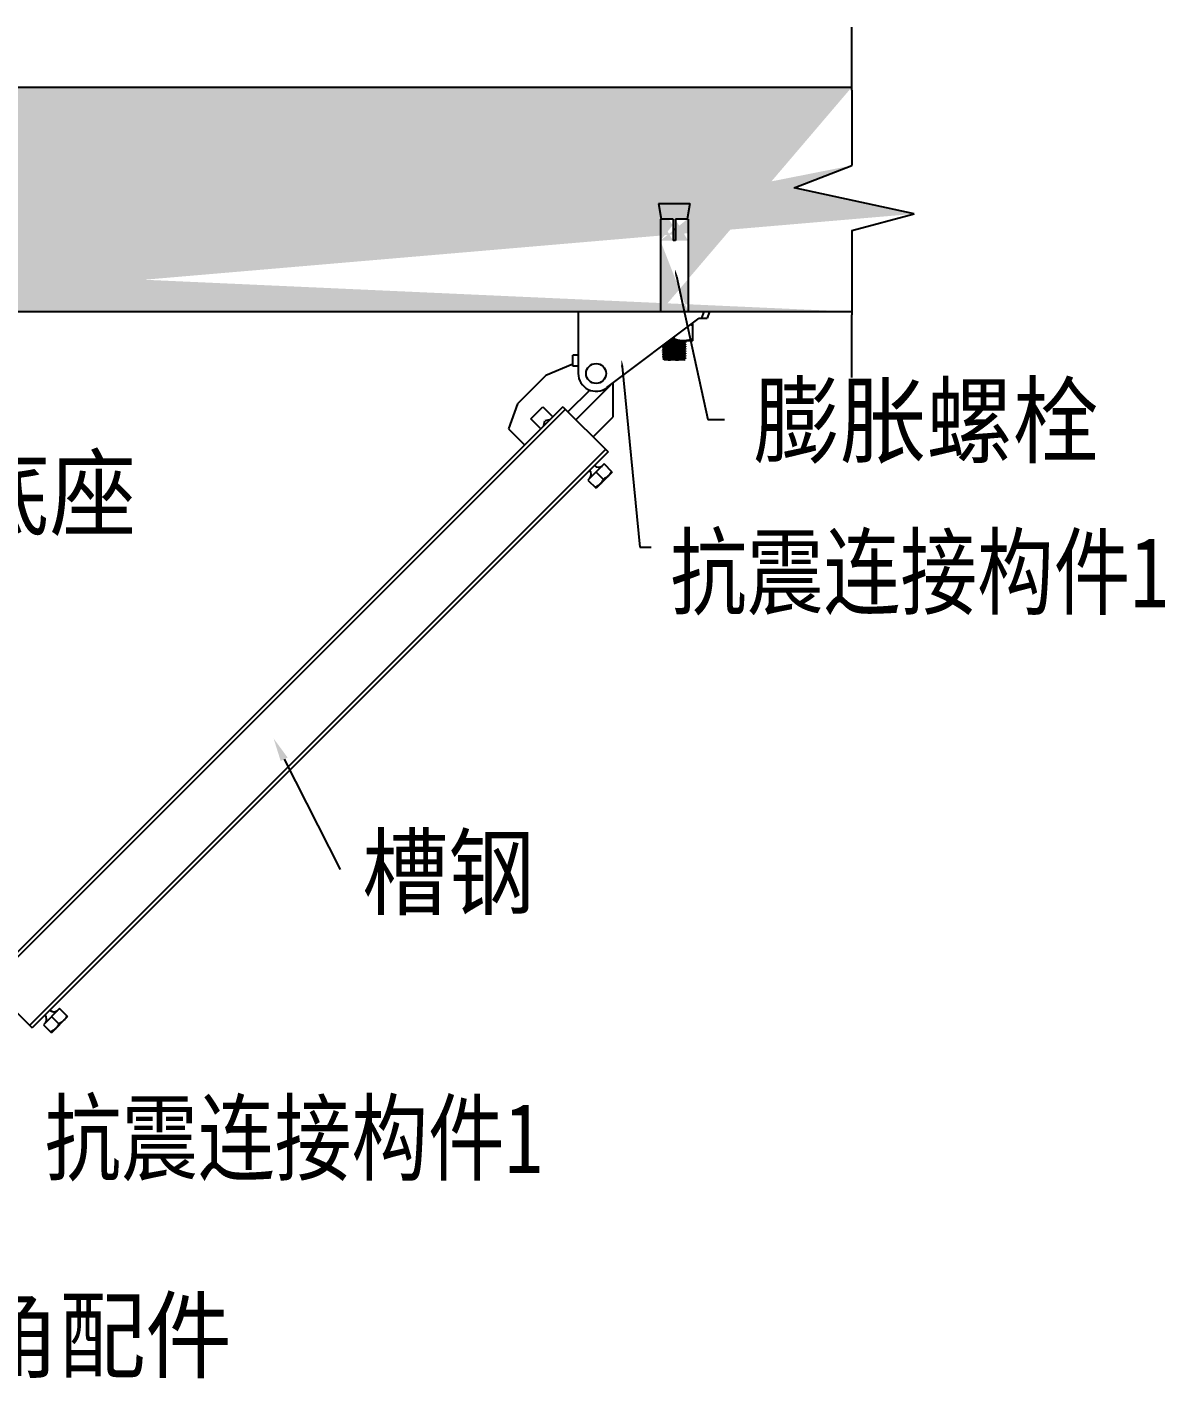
# Model space of a CAD drawing. Extents: x 815029915 to 815825525, y 579155098 to 579748855.
# Drawn here: x 815618915 to 815622994, y 579334294 to 579339141 of the extents above; entities that cross this region are included whole.
import ezdxf

# ---------------------------------------------------------------- set-up
doc = ezdxf.new("R2010")
doc.units = 0
doc.header["$LTSCALE"] = 100
doc.header["$MEASUREMENT"] = 0
for name, color, linetype in [('02___PRT_ALL_AXES', 7, 'Continuous'), ('03___PRT_ALL_CURVES', 7, 'Continuous'), ('11122', 7, 'Continuous'), ('TC', 114, 'Continuous')]:
    doc.layers.add(name, color=color, linetype=linetype)
doc.styles.add('六院', font='', dxfattribs={"width": 0.8})
doc.styles.get('六院').set_extended_font_data('SimSun')

msp = doc.modelspace()

# ---------------------------------------------------------------- hatches: boundary and pattern name
at = {"layer": '11122'}
h = msp.add_hatch(dxfattribs=at)
h.set_pattern_fill('AR-CONC', color=256, scale=56, style=0)
h.set_pattern_definition([(50, (815063700.56, 580054705.05), (401.6657, -35.1412), [42, -462]), (355, (815063700.56, 580054705.05), (-77.70075, 421.2276), [33.6, -369.6]), (100.4514, (815063734.03, 580054702.12), (323.96525, 386.08614), [35.6945, -392.63958]), (46.1842, (815063700.56, 580054817.05), (597.655, -92.69065), [63, -693]), (96.6356, (815063750.36, 580054809.3), (523.4111, 545.506), [53.54176, -588.9593]), (351.1842, (815063700.56, 580054817.05), (523.4107, 545.5064), [50.4, -554.4]), (21, (815063756.56, 580054789.05), (334.26795, -225.46658), [42, -462]), (326, (815063756.56, 580054789.05), (136.25659, 406.08403), [33.6, -369.6]), (71.4514, (815063784.4, 580054770.26), (470.52467, 180.61708), [35.6945, -392.63958]), (37.5, (815063700.56, 580054705.05), (6.80952, 186.420558), [0, -365.12, 0, -375.2, 0, -371]), (7.5, (815063700.56, 580054705.05), (147.31894, 220.87056), [0, -213.92, 0, -356.72, 0, -141.4]), (327.5, (815063575.68, 580054705.05), (298.940564, -12.630728), [0, -140, 0, -436.8, 0, -579.6]), (317.5, (815063519.68, 580054705.05), (326.584255, 56.05879), [0, -182, 0, -290.08, 0, -411.6])])
edge = h.paths.add_edge_path()
edge.add_line((815610154.8, 579338482.3), (815609724.4, 579338575.7))
edge.add_line((815609724.4, 579338575.7), (815609931.7, 579338655.9))
edge.add_line((815609931.7, 579338422.6), (815610154.8, 579338482.3))
edge.add_line((815609931.7, 579338422.6), (815609931.7, 579338120.3))
edge.add_line((815609931.7, 579338925.7), (815609931.7, 579338655.9))
edge.add_line((815609931.7, 579338925.7), (815621872, 579338925.7))
edge.add_line((815609931.7, 579338120.3), (815621872, 579338120.3))
edge.add_line((815614519.7, 579338451.8), (815614474.2, 579338451.8))
edge.add_line((815614414, 579338507.9), (815614526.2, 579338507.9))
edge.add_line((815614466.1, 579338451.8), (815614420.6, 579338451.8))
edge.add_line((815614466.1, 579338416.1), (815614474.2, 579338416.1))
edge.add_line((815614420.6, 579338365.8), (815614420.4, 579338365.8))
edge.add_line((815614474.2, 579338375.3), (815614466.1, 579338375.3))
edge.add_line((815614519.9, 579338365.8), (815614519.7, 579338365.8))
edge.add_line((815614414, 579338507.9), (815614423.4, 579338451.8))
edge.add_line((815614526.2, 579338507.9), (815614516.9, 579338451.8))
edge.add_line((815614519.9, 579338375.3), (815614519.9, 579338120.3))
edge.add_line((815614519.7, 579338451.8), (815614519.7, 579338375.3))
edge.add_line((815614474.2, 579338451.8), (815614474.2, 579338375.3))
edge.add_line((815614466.1, 579338451.8), (815614466.1, 579338375.3))
edge.add_line((815614420.6, 579338451.8), (815614420.6, 579338375.3))
edge.add_line((815614420.4, 579338375.3), (815614420.4, 579338120.3))
edge.add_line((815613872.7, 579338508.2), (815613863.4, 579338452))
edge.add_line((815613872.7, 579338508.2), (815613760.4, 579338508.2))
edge.add_line((815613820.7, 579338452), (815613866.2, 579338452))
edge.add_line((815613767, 579338452), (815613812.5, 579338452))
edge.add_line((815613820.7, 579338416.3), (815613812.5, 579338416.3))
edge.add_line((815613866.2, 579338375.5), (815613866.3, 579338375.5))
edge.add_line((815613812.5, 579338375.5), (815613820.7, 579338375.5))
edge.add_line((815613766.8, 579338375.5), (815613767, 579338375.5))
edge.add_line((815613760.4, 579338508.2), (815613769.8, 579338452))
edge.add_line((815613766.8, 579338375.5), (815613766.8, 579338120.3))
edge.add_line((815613767, 579338452), (815613767, 579338375.5))
edge.add_line((815613812.5, 579338452), (815613812.5, 579338375.5))
edge.add_line((815613820.7, 579338452), (815613820.7, 579338375.5))
edge.add_line((815613866.2, 579338452), (815613866.2, 579338375.5))
edge.add_line((815613866.3, 579338375.5), (815613866.3, 579338120.3))
edge.add_line((815613223.1, 579338508.2), (815613232.5, 579338452))
edge.add_line((815613223.1, 579338508.2), (815613335.4, 579338508.2))
edge.add_line((815613275.2, 579338452), (815613229.7, 579338452))
edge.add_line((815613328.9, 579338452), (815613283.3, 579338452))
edge.add_line((815613275.2, 579338416.3), (815613283.3, 579338416.3))
edge.add_line((815613229.7, 579338375.5), (815613229.5, 579338375.5))
edge.add_line((815613283.3, 579338375.5), (815613275.2, 579338375.5))
edge.add_line((815613329, 579338375.5), (815613328.9, 579338375.5))
edge.add_line((815613335.4, 579338508.2), (815613326.1, 579338452))
edge.add_line((815613329, 579338375.5), (815613329, 579338120.3))
edge.add_line((815613328.9, 579338452), (815613328.9, 579338375.5))
edge.add_line((815613283.3, 579338452), (815613283.3, 579338375.5))
edge.add_line((815613275.2, 579338452), (815613275.2, 579338375.5))
edge.add_line((815613229.7, 579338452), (815613229.7, 579338375.5))
edge.add_line((815613229.5, 579338375.5), (815613229.5, 579338120.3))
edge.add_line((815617343.3, 579338451.8), (815617388.7, 579338451.8))
edge.add_line((815617448.9, 579338507.9), (815617336.7, 579338507.9))
edge.add_line((815617396.9, 579338451.8), (815617442.4, 579338451.8))
edge.add_line((815617396.9, 579338416.1), (815617388.7, 579338416.1))
edge.add_line((815617442.4, 579338365.8), (815617442.5, 579338365.8))
edge.add_line((815617388.7, 579338375.3), (815617396.9, 579338375.3))
edge.add_line((815617343.1, 579338365.8), (815617343.3, 579338365.8))
edge.add_line((815617448.9, 579338507.9), (815617439.6, 579338451.8))
edge.add_line((815617336.7, 579338507.9), (815617346.1, 579338451.8))
edge.add_line((815617343.1, 579338375.3), (815617343.1, 579338120.3))
edge.add_line((815617343.3, 579338451.8), (815617343.3, 579338375.3))
edge.add_line((815617388.7, 579338451.8), (815617388.7, 579338375.3))
edge.add_line((815617396.9, 579338451.8), (815617396.9, 579338375.3))
edge.add_line((815617442.4, 579338451.8), (815617442.4, 579338375.3))
edge.add_line((815617442.5, 579338375.3), (815617442.5, 579338120.3))
edge.add_line((815618640.2, 579338508.2), (815618630.8, 579338452))
edge.add_line((815618640.2, 579338508.2), (815618527.9, 579338508.2))
edge.add_line((815618588.1, 579338452), (815618633.6, 579338452))
edge.add_line((815618534.4, 579338452), (815618579.9, 579338452))
edge.add_line((815618588.1, 579338416.3), (815618579.9, 579338416.3))
edge.add_line((815618633.6, 579338375.5), (815618633.8, 579338375.5))
edge.add_line((815618579.9, 579338375.5), (815618588.1, 579338375.5))
edge.add_line((815618534.3, 579338375.5), (815618534.4, 579338375.5))
edge.add_line((815618527.9, 579338508.2), (815618537.2, 579338452))
edge.add_line((815618534.3, 579338375.5), (815618534.3, 579338120.3))
edge.add_line((815618534.4, 579338452), (815618534.4, 579338375.5))
edge.add_line((815618579.9, 579338452), (815618579.9, 579338375.5))
edge.add_line((815618588.1, 579338452), (815618588.1, 579338375.5))
edge.add_line((815618633.6, 579338452), (815618633.6, 579338375.5))
edge.add_line((815618633.8, 579338375.5), (815618633.8, 579338120.3))
edge.add_line((815617990.6, 579338508.2), (815617999.9, 579338452))
edge.add_line((815617990.6, 579338508.2), (815618102.8, 579338508.2))
edge.add_line((815618042.6, 579338452), (815617997.1, 579338452))
edge.add_line((815618096.3, 579338452), (815618050.8, 579338452))
edge.add_line((815618042.6, 579338416.3), (815618050.8, 579338416.3))
edge.add_line((815617997.1, 579338375.5), (815617996.9, 579338375.5))
edge.add_line((815618050.8, 579338375.5), (815618042.6, 579338375.5))
edge.add_line((815618096.5, 579338375.5), (815618096.3, 579338375.5))
edge.add_line((815618102.8, 579338508.2), (815618093.5, 579338452))
edge.add_line((815618096.5, 579338375.5), (815618096.5, 579338120.3))
edge.add_line((815618096.3, 579338452), (815618096.3, 579338375.5))
edge.add_line((815618050.8, 579338452), (815618050.8, 579338375.5))
edge.add_line((815618042.6, 579338452), (815618042.6, 579338375.5))
edge.add_line((815617997.1, 579338452), (815617997.1, 579338375.5))
edge.add_line((815617996.9, 579338375.5), (815617996.9, 579338120.3))
edge.add_line((815622095, 579338470.8), (815621664.6, 579338564.1))
edge.add_line((815621664.6, 579338564.1), (815621872, 579338644.3))
edge.add_line((815621872, 579338411), (815622095, 579338470.8))
edge.add_line((815621872, 579338411), (815621872, 579338108.7))
edge.add_line((815621872, 579338914.1), (815621872, 579338644.3))
edge.add_line((815621178.9, 579338507.6), (815621291, 579338507.6))
edge.add_line((815621230.9, 579338451.5), (815621185.4, 579338451.5))
edge.add_line((815621284.5, 579338451.5), (815621239, 579338451.5))
edge.add_line((815621230.9, 579338415.9), (815621239, 579338415.9))
edge.add_line((815621178.9, 579338507.6), (815621188.2, 579338451.5))
edge.add_line((815621284.5, 579338451.5), (815621284.5, 579338375.1))
edge.add_line((815621239, 579338451.5), (815621239, 579338375.1))
edge.add_line((815621230.9, 579338451.5), (815621230.9, 579338375.1))
edge.add_line((815621185.4, 579338451.5), (815621185.4, 579338375.1))
edge.add_line((815621291, 579338507.6), (815621281.7, 579338451.5))
edge.add_line((815621185.4, 579338375.1), (815621185.3, 579338375.1))
edge.add_line((815621239, 579338375.1), (815621230.9, 579338375.1))
edge.add_line((815621284.6, 579338375.1), (815621284.5, 579338375.1))
edge.add_line((815621284.6, 579338375.1), (815621284.6, 579338120.3))
edge.add_line((815621185.3, 579338375.1), (815621185.3, 579338120.3))

# ---------------------------------------------------------------- linework, layer by layer
at = {"color": 0, "linetype": 'Continuous'}
for p, q in [((815621185.4, 579338451.5), (815621185.4, 579338375.1)), ((815621230.9, 579338451.5), (815621185.4, 579338451.5)), ((815621230.9, 579338451.5), (815621230.9, 579338375.1)), ((815621239, 579338451.5), (815621239, 579338375.1)), ((815621284.5, 579338451.5), (815621239, 579338451.5)), ((815621284.5, 579338451.5), (815621284.5, 579338375.1)), ((815621185.3, 579338375.1), (815621185.3, 579338120.3)), ((815621185.4, 579338375.1), (815621185.3, 579338375.1)), ((815621239, 579338375.1), (815621230.9, 579338375.1)), ((815621284.6, 579338375.1), (815621284.5, 579338375.1)), ((815621284.6, 579338375.1), (815621284.6, 579338120.3)), ((815620891, 579338120.3), (815620891, 579337898.6)), ((815620891, 579338120.3), (815621361.9, 579338120.3)), ((815621341.6, 579338120.3), (815621332.8, 579338097.4)), ((815621361.9, 579338120.3), (815621353.6, 579338097.4)), ((815621324.1, 579338097.4), (815621353.6, 579338097.4)), ((815621215.7, 579338015.7), (815621219.4, 579338015.8)), ((815621271.2, 579338015.7), (815621271.4, 579338015.8)), ((815621271.2, 579338007.6), (815621271.3, 579338007.6)), ((815621271.2, 579338007.6), (815621271.2, 579338007.6)), ((815621271.3, 579338014.8), (815621271.3, 579338015.8)), ((815621275.7, 579338012.3), (815621271.3, 579338014.8)), ((815621271.3, 579338007.6), (815621275.7, 579338010.1)), ((815621271.3, 579338006.7), (815621271.3, 579338007.7)), ((815621275.7, 579338004.2), (815621271.3, 579338006.7)), ((815621275.7, 579338012.3), (815621275.7, 579338010.2)), ((815621275.7, 579338012.3), (815621275.7, 579338012.3)), ((815621275.7, 579338010.1), (815621275.7, 579338010.2)), ((815621275.7, 579338004.2), (815621275.7, 579338004.1)), ((815621275.7, 579338004.1), (815621275.7, 579338002.1)), ((815621275.7, 579338004.1), (815621275.7, 579338004.1)), ((815620871, 579337924.6), (815620871, 579337964.9)), ((815620891, 579337964.9), (815620871, 579337964.9)), ((815621194.2, 579337999.4), (815621194.2, 579337998)), ((815621194.3, 579337997.9), (815621194.2, 579337998)), ((815621194.2, 579337998), (815621194.2, 579337998)), ((815621194.2, 579337991.9), (815621194.3, 579337991.9)), ((815621194.2, 579337991.9), (815621194.2, 579337989.8)), ((815621194.3, 579337989.8), (815621194.2, 579337989.8)), ((815621194.2, 579337989.8), (815621194.2, 579337989.8)), ((815621194.2, 579337983.7), (815621194.3, 579337983.8)), ((815621194.2, 579337983.7), (815621194.2, 579337981.7)), ((815621194.3, 579337981.6), (815621194.2, 579337981.7)), ((815621194.2, 579337981.7), (815621194.2, 579337981.7)), ((815621194.2, 579337975.6), (815621194.3, 579337975.6)), ((815621194.2, 579337975.6), (815621194.2, 579337973.5)), ((815621194.3, 579337973.5), (815621194.2, 579337973.5)), ((815621194.2, 579337973.5), (815621194.2, 579337973.5)), ((815621194.2, 579337967.4), (815621194.3, 579337967.5)), ((815621194.2, 579337967.4), (815621194.2, 579337965.4)), ((815621194.3, 579337965.3), (815621194.2, 579337965.4)), ((815621194.2, 579337965.4), (815621194.2, 579337965.4)), ((815621194.2, 579337959.3), (815621194.3, 579337959.3)), ((815621194.2, 579337959.3), (815621194.2, 579337957.2)), ((815621194.3, 579337957.1), (815621194.2, 579337957.2)), ((815621194.2, 579337957.2), (815621194.2, 579337957.2)), ((815621194.3, 579337997.9), (815621198.6, 579337995.4)), ((815621198.6, 579337994.5), (815621194.3, 579337991.9)), ((815621194.3, 579337989.8), (815621198.6, 579337987.3)), ((815621198.6, 579337986.3), (815621194.3, 579337983.8)), ((815621194.3, 579337981.6), (815621198.6, 579337979.1)), ((815621198.6, 579337978.2), (815621194.3, 579337975.6)), ((815621194.3, 579337973.5), (815621198.6, 579337971)), ((815621198.6, 579337970), (815621194.3, 579337967.5)), ((815621194.3, 579337965.3), (815621198.6, 579337962.8)), ((815621198.6, 579337961.8), (815621194.3, 579337959.3)), ((815621194.3, 579337957.1), (815621198.6, 579337954.6)), ((815621198.6, 579337995.4), (815621198.6, 579337994.4)), ((815621198.7, 579337994.5), (815621198.6, 579337994.5)), ((815621198.6, 579337987.3), (815621198.6, 579337986.3)), ((815621198.7, 579337986.3), (815621198.6, 579337986.3)), ((815621198.6, 579337979.1), (815621198.6, 579337978.1)), ((815621198.7, 579337978.2), (815621198.6, 579337978.2)), ((815621198.6, 579337971), (815621198.6, 579337970)), ((815621198.7, 579337970), (815621198.6, 579337970)), ((815621198.6, 579337962.8), (815621198.6, 579337961.8)), ((815621198.7, 579337961.9), (815621198.6, 579337961.8)), ((815621198.6, 579337954.7), (815621198.6, 579337953.7)), ((815621198.7, 579337994.5), (815621198.7, 579337994.5)), ((815621198.7, 579337986.3), (815621198.8, 579337986.4)), ((815621198.7, 579337970), (815621198.7, 579337970.1)), ((815621198.7, 579337961.9), (815621198.8, 579337961.9)), ((815621271.1, 579337999.4), (815621271.2, 579337999.4)), ((815621271.1, 579337966.8), (815621271.2, 579337966.8)), ((815621271.2, 579337999.4), (815621271.3, 579337999.5)), ((815621271.2, 579337991.3), (815621271.3, 579337991.3)), ((815621271.2, 579337983.1), (815621271.3, 579337983.2)), ((815621271.2, 579337975), (815621271.3, 579337975)), ((815621271.2, 579337966.8), (815621271.3, 579337966.9)), ((815621271.2, 579337958.7), (815621271.3, 579337958.7)), ((815621271.2, 579337958.6), (815621271.2, 579337958.7)), ((815621271.3, 579337999.5), (815621275.7, 579338002)), ((815621271.3, 579337998.5), (815621271.3, 579337999.5)), ((815621275.7, 579337996), (815621271.3, 579337998.5)), ((815621271.3, 579337991.3), (815621275.7, 579337993.8)), ((815621271.3, 579337990.3), (815621271.3, 579337991.4)), ((815621275.7, 579337987.9), (815621271.3, 579337990.4)), ((815621271.3, 579337983.2), (815621275.7, 579337985.7)), ((815621271.3, 579337982.2), (815621271.3, 579337983.2)), ((815621275.7, 579337979.7), (815621271.3, 579337982.2)), ((815621271.3, 579337975), (815621275.7, 579337977.5)), ((815621271.3, 579337974), (815621271.3, 579337975.1)), ((815621275.7, 579337971.6), (815621271.3, 579337974.1)), ((815621271.3, 579337966.9), (815621275.7, 579337969.4)), ((815621271.3, 579337965.9), (815621271.3, 579337966.9)), ((815621275.7, 579337963.4), (815621271.3, 579337965.9)), ((815621271.3, 579337958.7), (815621275.7, 579337961.2)), ((815621271.3, 579337957.7), (815621271.3, 579337958.7)), ((815621275.7, 579337955.3), (815621271.3, 579337957.8)), ((815621275.7, 579338002), (815621275.7, 579338002.1)), ((815621275.7, 579337996), (815621275.7, 579337993.9)), ((815621275.7, 579337996), (815621275.7, 579337996)), ((815621275.7, 579337995.9), (815621275.7, 579337996)), ((815621275.7, 579337993.8), (815621275.7, 579337993.9)), ((815621275.7, 579337987.8), (815621275.7, 579337987.9)), ((815621275.7, 579337987.8), (815621275.7, 579337985.8)), ((815621275.7, 579337987.8), (815621275.7, 579337987.8)), ((815621275.7, 579337985.7), (815621275.7, 579337985.8)), ((815621275.7, 579337979.6), (815621275.7, 579337979.7)), ((815621275.7, 579337979.6), (815621275.7, 579337977.6)), ((815621275.7, 579337979.6), (815621275.7, 579337979.6)), ((815621275.7, 579337977.5), (815621275.7, 579337977.6)), ((815621275.7, 579337971.5), (815621275.7, 579337971.6)), ((815621275.7, 579337971.5), (815621275.7, 579337969.5)), ((815621275.7, 579337971.5), (815621275.7, 579337971.5)), ((815621275.7, 579337969.4), (815621275.7, 579337969.5)), ((815621275.7, 579337963.3), (815621275.7, 579337963.4)), ((815621275.7, 579337963.3), (815621275.7, 579337961.3)), ((815621275.7, 579337963.3), (815621275.7, 579337963.3)), ((815621275.7, 579337961.2), (815621275.7, 579337961.3)), ((815621275.7, 579337955.2), (815621275.7, 579337955.3)), ((815620871, 579337932.1), (815620774.1, 579337891)), ((815620891, 579337924.6), (815620871, 579337924.6)), ((815621194.9, 579337951.5), (815621194.8, 579337951.5)), ((815621199.3, 579337947), (815621194.8, 579337951.5)), ((815621198.6, 579337953.7), (815621194.9, 579337951.5)), ((815621198.7, 579337953.7), (815621198.6, 579337953.7)), ((815621270.6, 579337947), (815621199.3, 579337947)), ((815621263.8, 579337952.1), (815621206.1, 579337952.1)), ((815621239.8, 579337947.7), (815621212.9, 579337947.7)), ((815621270.6, 579337947), (815621272.5, 579337948.9)), ((815621271.2, 579337950.5), (815621271.3, 579337950.6)), ((815621271.3, 579337950.6), (815621275.7, 579337953.1)), ((815621271.3, 579337949.6), (815621271.3, 579337950.6)), ((815621272.5, 579337948.9), (815621271.3, 579337949.6)), ((815621272.5, 579337948.9), (815621272.5, 579337948.9)), ((815621275.7, 579337953.1), (815621275.7, 579337953.1))]:
    msp.add_line(p, q, dxfattribs=at)
at = {"color": 7, "linetype": 'Continuous'}
for p, q in [((815620993, 579337847.8), (815621324.1, 579338097.4)), ((815620774.1, 579337891), (815620673.2, 579337790.1)), ((815621015.8, 579337743.6), (815621015.8, 579337864.9)), ((815620932.2, 579337839.4), (815620854, 579337761.2)), ((815621001.5, 579337851.8), (815620882.5, 579337732.8)), ((815620835.7, 579337779.6), (815618767.9, 579335711.8)), ((815620844.7, 579337770.6), (815618780.2, 579335706.1)), ((815620673.2, 579337790.1), (815620641.1, 579337700.3)), ((815620720.3, 579337736.4), (815620763.6, 579337779.6)), ((815620763.6, 579337779.6), (815620799.6, 579337743.6)), ((815620835.7, 579337779.6), (815620997.8, 579337617.4)), ((815620756.4, 579337700.3), (815620720.3, 579337736.4)), ((815620943.8, 579337671.5), (815621015.8, 579337743.6)), ((815620641.1, 579337700.3), (815620698.7, 579337642.7)), ((815620988.8, 579337626.5), (815618924.3, 579335562)), ((815620997.8, 579337617.4), (815618933.3, 579335553)), ((815620983.4, 579337574.2), (815620925.7, 579337516.5)), ((815618771.2, 579335715.1), (815618933.3, 579335553)), ((815619030.9, 579335621.7), (815618973.2, 579335564))]:
    msp.add_line(p, q, dxfattribs=at)
at = {"color": 4, "linetype": 'ByBlock', "lineweight": -2}
for p, q in [((815621355.4, 579337733.1), (815621415.5, 579337733.1)), ((815621111.4, 579337275.9), (815621152.4, 579337275.9)), ((815620037.1, 579336120.4), (815620037.3, 579336120.4))]:
    msp.add_line(p, q, dxfattribs=at)
at = {"color": 0}
for points in [[(815621872, 579338914.1), (815621872, 579339140.7)], [(815621872, 579338914.1), (815621872, 579338644.3)], [(815621664.6, 579338564.1), (815621872, 579338644.3)], [(815622095, 579338470.8), (815621664.6, 579338564.1)], [(815621872, 579338411), (815622095, 579338470.8)], [(815621872, 579338411), (815621872, 579338108.7)], [(815621872, 579337884.4), (815621872, 579338108.7)]]:
    msp.add_lwpolyline(points, dxfattribs=at)
at = {"color": 4, "linetype": 'ByBlock', "lineweight": -2}
for points in [[(815621242.8, 579338247.3), (815621355.4, 579337733.1)], [(815621048.6, 579337923.2), (815621111.4, 579337275.9)], [(815619836.4, 579336515.5), (815620037.1, 579336120.4)]]:
    msp.add_lwpolyline(points, dxfattribs=at)
at = {"color": 7, "linetype": 'Continuous'}
msp.add_arc((815620954.7, 579337898.6), 63.7, 180, 307.0107, dxfattribs=at)
at = {"color": 0, "linetype": 'Continuous'}
msp.add_arc((815620954.7, 579337898.6), 66.3, 314.9988, 322.2479, dxfattribs=at)
for points, knots in [([(815621195.3, 579338000.3), (815621197.3, 579338000.6), (815621202.7, 579338000.9), (815621212.5, 579338001.3), (815621225.3, 579338001.8), (815621237.1, 579338002.1), (815621246.6, 579338002.4), (815621253.4, 579338002.7), (815621259.6, 579338002.9), (815621264.9, 579338003.1), (815621268.8, 579338003.3), (815621271.4, 579338003.5), (815621272.9, 579338003.6), (815621274, 579338003.7), (815621274.9, 579338003.8), (815621275.4, 579338003.9), (815621275.7, 579338004), (815621275.7, 579338004.1)], [0, 0, 0, 0, 0.073815, 0.201898, 0.367708, 0.549733, 0.639457, 0.724387, 0.801743, 0.868996, 0.923959, 0.946257, 0.96485, 0.979587, 0.990367, 0.997127, 1, 1, 1, 1]), ([(815621198.7, 579338002.7), (815621198.7, 579338002.7), (815621198.8, 579338002.7), (815621198.9, 579338002.7), (815621199, 579338002.8)], [0, 0, 0, 0, 0.181448, 1, 1, 1, 1]), ([(815621199, 579338002.8), (815621199.5, 579338002.9), (815621201, 579338003.1), (815621203.8, 579338003.3), (815621207.7, 579338003.5), (815621214.6, 579338003.9), (815621224.7, 579338004.3), (815621235.4, 579338004.6), (815621244.3, 579338004.9), (815621250.6, 579338005.2), (815621256.3, 579338005.4), (815621261.3, 579338005.7), (815621264.9, 579338005.9), (815621267.3, 579338006), (815621268.7, 579338006.2), (815621269.8, 579338006.3), (815621270.6, 579338006.4), (815621271, 579338006.5), (815621271.3, 579338006.6), (815621271.3, 579338006.7)], [0, 0, 0, 0, 0.022796, 0.061997, 0.116305, 0.183849, 0.348888, 0.534354, 0.626759, 0.714641, 0.794938, 0.86486, 0.921979, 0.945104, 0.964325, 0.97949, 0.990477, 0.997241, 1, 1, 1, 1]), ([(815621200.1, 579338004), (815621201.9, 579338004.2), (815621206.7, 579338004.5), (815621215.4, 579338004.9), (815621226.4, 579338005.3), (815621238.4, 579338005.8), (815621248.4, 579338006.1), (815621255.8, 579338006.4), (815621260.5, 579338006.6), (815621264.5, 579338006.9), (815621267.6, 579338007.1), (815621269.7, 579338007.3), (815621270.8, 579338007.4), (815621271.2, 579338007.6)], [0, 0, 0, 0, 0.077845, 0.204483, 0.364985, 0.540358, 0.70984, 0.786006, 0.853367, 0.909918, 0.953983, 0.984276, 1, 1, 1, 1]), ([(815621204.2, 579338007.1), (815621207.3, 579338007.2), (815621214, 579338007.5), (815621224.7, 579338007.9), (815621236.3, 579338008.2), (815621247.8, 579338008.6), (815621256.9, 579338008.9), (815621263.3, 579338009.2), (815621267.2, 579338009.4), (815621270.5, 579338009.6), (815621273, 579338009.7), (815621274.6, 579338009.9), (815621275.4, 579338010), (815621275.7, 579338010.1)], [0, 0, 0, 0, 0.128161, 0.282558, 0.449765, 0.615242, 0.764597, 0.829085, 0.884847, 0.930673, 0.965573, 0.988812, 1, 1, 1, 1]), ([(815621207.2, 579338009.2), (815621210.4, 579338009.4), (815621217.4, 579338009.6), (815621228.3, 579338010), (815621239.7, 579338010.4), (815621249.2, 579338010.7), (815621256.3, 579338010.9), (815621261.1, 579338011.1), (815621265.3, 579338011.3), (815621268.8, 579338011.5), (815621271.7, 579338011.7), (815621273.6, 579338011.8), (815621274.7, 579338012), (815621275.2, 579338012.1), (815621275.5, 579338012.1), (815621275.7, 579338012.2), (815621275.7, 579338012.3)], [0, 0, 0, 0, 0.141322, 0.304623, 0.476266, 0.641936, 0.718164, 0.787819, 0.849445, 0.901754, 0.943654, 0.974283, 0.985176, 0.993055, 0.997923, 1, 1, 1, 1]), ([(815621210.6, 579338011.8), (815621213.5, 579338012), (815621219.7, 579338012.2), (815621229.4, 579338012.6), (815621239.6, 579338012.9), (815621247.9, 579338013.2), (815621254.2, 579338013.5), (815621258.4, 579338013.7), (815621262.1, 579338013.9), (815621265.2, 579338014), (815621267.7, 579338014.2), (815621269.4, 579338014.4), (815621270.4, 579338014.5), (815621270.9, 579338014.6), (815621271.2, 579338014.7), (815621271.3, 579338014.8), (815621271.3, 579338014.8)], [0, 0, 0, 0, 0.142688, 0.306603, 0.478257, 0.643515, 0.719446, 0.78878, 0.850087, 0.902108, 0.943767, 0.974229, 0.985073, 0.992932, 0.997817, 1, 1, 1, 1]), ([(815621212, 579338012.9), (815621217.1, 579338013.1), (815621227.8, 579338013.5), (815621243.5, 579338014.1), (815621257.4, 579338014.6), (815621265.6, 579338015), (815621268.8, 579338015.3)], [0, 0, 0, 0, 0.268738, 0.566666, 0.829339, 1, 1, 1, 1]), ([(815621268.8, 579338015.3), (815621269, 579338015.4), (815621269.7, 579338015.4), (815621270.4, 579338015.5), (815621270.8, 579338015.6)], [0, 0, 0, 0, 0.320782, 1, 1, 1, 1]), ([(815621270.8, 579338015.6), (815621270.9, 579338015.6), (815621271, 579338015.7), (815621271.2, 579338015.7), (815621271.2, 579338015.7)], [0, 0, 0, 0, 0.326384, 1, 1, 1, 1]), ([(815621194.2, 579337998), (815621194.2, 579337998.1), (815621194.6, 579337998.2), (815621195.1, 579337998.3), (815621196.1, 579337998.4), (815621197.4, 579337998.5), (815621199.1, 579337998.6), (815621202, 579337998.8), (815621206.3, 579337999), (815621212.2, 579337999.3), (815621219, 579337999.5), (815621226.3, 579337999.8), (815621234, 579338000), (815621241.7, 579338000.2), (815621249.2, 579338000.5), (815621256.1, 579338000.7), (815621262.3, 579338001), (815621267.4, 579338001.2), (815621271, 579338001.4), (815621273.2, 579338001.6), (815621274.4, 579338001.7), (815621275.1, 579338001.8), (815621275.5, 579338001.9), (815621275.7, 579338002)], [0, 0, 0, 0, 0.003126, 0.010599, 0.022538, 0.038861, 0.059436, 0.084071, 0.144605, 0.218244, 0.302282, 0.393624, 0.488903, 0.58461, 0.677217, 0.763313, 0.839726, 0.903646, 0.952726, 0.971121, 0.98519, 0.994822, 1, 1, 1, 1]), ([(815621194.2, 579337989.8), (815621194.2, 579337989.9), (815621194.6, 579337990), (815621195.1, 579337990.1), (815621196.1, 579337990.2), (815621197.4, 579337990.4), (815621199.1, 579337990.5), (815621202, 579337990.7), (815621206.3, 579337990.9), (815621212.2, 579337991.1), (815621219, 579337991.4), (815621226.3, 579337991.6), (815621234, 579337991.8), (815621241.7, 579337992.1), (815621249.2, 579337992.3), (815621256.1, 579337992.6), (815621262.3, 579337992.8), (815621267.4, 579337993.1), (815621271, 579337993.3), (815621273.2, 579337993.5), (815621274.4, 579337993.6), (815621275.1, 579337993.7), (815621275.5, 579337993.8), (815621275.7, 579337993.8)], [0, 0, 0, 0, 0.003126, 0.010599, 0.022538, 0.038861, 0.059436, 0.084071, 0.144605, 0.218244, 0.302282, 0.393624, 0.488903, 0.58461, 0.677217, 0.763313, 0.839726, 0.903646, 0.952726, 0.971121, 0.98519, 0.994822, 1, 1, 1, 1]), ([(815621194.2, 579337981.7), (815621194.2, 579337981.8), (815621194.7, 579337981.9), (815621195.5, 579337982), (815621196.9, 579337982.2), (815621198.7, 579337982.3), (815621201, 579337982.4), (815621203.7, 579337982.6), (815621206.9, 579337982.7), (815621211.8, 579337982.9), (815621218.5, 579337983.2), (815621227.2, 579337983.5), (815621236.3, 579337983.8), (815621242.5, 579337984), (815621245.5, 579337984.1)], [0, 0, 0, 0, 0.006601, 0.023009, 0.049324, 0.085264, 0.130377, 0.184092, 0.245718, 0.314454, 0.469632, 0.641612, 0.82149, 1, 1, 1, 1]), ([(815621194.2, 579337973.5), (815621194.2, 579337973.6), (815621194.6, 579337973.7), (815621195.1, 579337973.8), (815621196.1, 579337973.9), (815621197.4, 579337974.1), (815621199.1, 579337974.2), (815621202, 579337974.4), (815621206.3, 579337974.6), (815621212.2, 579337974.8), (815621219, 579337975), (815621226.3, 579337975.3), (815621234, 579337975.5), (815621241.7, 579337975.8), (815621249.2, 579337976), (815621256.1, 579337976.3), (815621262.3, 579337976.5), (815621267.4, 579337976.8), (815621271, 579337977), (815621273.2, 579337977.1), (815621274.4, 579337977.3), (815621275.1, 579337977.4), (815621275.5, 579337977.5), (815621275.7, 579337977.5)], [0, 0, 0, 0, 0.003126, 0.010599, 0.022538, 0.038861, 0.059436, 0.084071, 0.144605, 0.218244, 0.302282, 0.393624, 0.488903, 0.58461, 0.677217, 0.763313, 0.839726, 0.903646, 0.952726, 0.971121, 0.98519, 0.994822, 1, 1, 1, 1]), ([(815621194.2, 579337965.4), (815621194.2, 579337965.5), (815621194.6, 579337965.5), (815621195.1, 579337965.7), (815621196.1, 579337965.8), (815621197.4, 579337965.9), (815621199.1, 579337966), (815621202, 579337966.2), (815621206.3, 579337966.4), (815621212.2, 579337966.7), (815621219, 579337966.9), (815621226.3, 579337967.1), (815621234, 579337967.4), (815621241.7, 579337967.6), (815621249.2, 579337967.9), (815621256.1, 579337968.1), (815621262.3, 579337968.4), (815621267.4, 579337968.6), (815621271, 579337968.8), (815621273.2, 579337969), (815621274.4, 579337969.1), (815621275.1, 579337969.2), (815621275.5, 579337969.3), (815621275.7, 579337969.4)], [0, 0, 0, 0, 0.003126, 0.010599, 0.022538, 0.038861, 0.059436, 0.084071, 0.144605, 0.218244, 0.302282, 0.393624, 0.488903, 0.58461, 0.677217, 0.763313, 0.839726, 0.903646, 0.952726, 0.971121, 0.98519, 0.994822, 1, 1, 1, 1]), ([(815621194.2, 579337957.2), (815621194.2, 579337957.3), (815621194.6, 579337957.4), (815621195.1, 579337957.5), (815621196.1, 579337957.6), (815621197.4, 579337957.7), (815621199.1, 579337957.9), (815621202, 579337958), (815621206.3, 579337958.3), (815621212.2, 579337958.5), (815621219, 579337958.7), (815621226.3, 579337959), (815621234, 579337959.2), (815621241.7, 579337959.5), (815621249.2, 579337959.7), (815621256.1, 579337960), (815621262.3, 579337960.2), (815621267.4, 579337960.4), (815621271, 579337960.7), (815621273.2, 579337960.8), (815621274.4, 579337961), (815621275.1, 579337961.1), (815621275.5, 579337961.2), (815621275.7, 579337961.2)], [0, 0, 0, 0, 0.003126, 0.010599, 0.022538, 0.038861, 0.059436, 0.084071, 0.144605, 0.218244, 0.302282, 0.393624, 0.488903, 0.58461, 0.677217, 0.763313, 0.839726, 0.903646, 0.952726, 0.971121, 0.98519, 0.994822, 1, 1, 1, 1]), ([(815621194.3, 579337991.9), (815621194.4, 579337992), (815621194.8, 579337992.1), (815621195.5, 579337992.2), (815621196.7, 579337992.3), (815621198.9, 579337992.5), (815621202.5, 579337992.7), (815621207.6, 579337993), (815621213.8, 579337993.2), (815621220.7, 579337993.5), (815621228.2, 579337993.7), (815621235.9, 579337993.9), (815621243.6, 579337994.2), (815621250.9, 579337994.4), (815621257.7, 579337994.7), (815621263.6, 579337994.9), (815621268, 579337995.1), (815621270.8, 579337995.3), (815621272.5, 579337995.4), (815621273.8, 579337995.5), (815621274.8, 579337995.7), (815621275.3, 579337995.8), (815621275.7, 579337995.9), (815621275.7, 579337995.9)], [0, 0, 0, 0, 0.005178, 0.014811, 0.028881, 0.047278, 0.096363, 0.160283, 0.236695, 0.322794, 0.415405, 0.51111, 0.606386, 0.697723, 0.78176, 0.855398, 0.915929, 0.940564, 0.961139, 0.977461, 0.9894, 0.996873, 1, 1, 1, 1]), ([(815621194.3, 579337983.8), (815621194.4, 579337983.9), (815621194.8, 579337983.9), (815621195.5, 579337984.1), (815621196.7, 579337984.2), (815621198.9, 579337984.4), (815621202.5, 579337984.6), (815621207.6, 579337984.8), (815621213.8, 579337985.1), (815621220.7, 579337985.3), (815621228.2, 579337985.5), (815621235.9, 579337985.8), (815621243.6, 579337986), (815621250.9, 579337986.3), (815621257.7, 579337986.5), (815621263.6, 579337986.8), (815621268, 579337987), (815621270.8, 579337987.2), (815621272.5, 579337987.3), (815621273.8, 579337987.4), (815621274.8, 579337987.5), (815621275.3, 579337987.6), (815621275.7, 579337987.7), (815621275.7, 579337987.8)], [0, 0, 0, 0, 0.005177, 0.014809, 0.028877, 0.047271, 0.096349, 0.160265, 0.236676, 0.322771, 0.415375, 0.511078, 0.606358, 0.697705, 0.781748, 0.855387, 0.915922, 0.94056, 0.961137, 0.977461, 0.989401, 0.996874, 1, 1, 1, 1]), ([(815621194.3, 579337975.6), (815621194.4, 579337975.7), (815621194.9, 579337975.8), (815621195.9, 579337976), (815621197.4, 579337976.1), (815621200.2, 579337976.3), (815621204.9, 579337976.5), (815621211.4, 579337976.8), (815621219.2, 579337977.1), (815621227.7, 579337977.4), (815621236.5, 579337977.7), (815621242.5, 579337977.8), (815621245.5, 579337977.9)], [0, 0, 0, 0, 0.010136, 0.029737, 0.058686, 0.096671, 0.197792, 0.328178, 0.481455, 0.650107, 0.825821, 1, 1, 1, 1]), ([(815621194.3, 579337967.5), (815621194.4, 579337967.6), (815621194.8, 579337967.6), (815621195.5, 579337967.8), (815621196.7, 579337967.9), (815621198.9, 579337968.1), (815621202.5, 579337968.3), (815621207.6, 579337968.5), (815621213.8, 579337968.7), (815621220.7, 579337969), (815621228.2, 579337969.2), (815621235.9, 579337969.5), (815621243.6, 579337969.7), (815621250.9, 579337970), (815621257.7, 579337970.2), (815621263.6, 579337970.5), (815621268, 579337970.7), (815621270.8, 579337970.8), (815621272.5, 579337971), (815621273.8, 579337971.1), (815621274.8, 579337971.2), (815621275.3, 579337971.3), (815621275.7, 579337971.4), (815621275.7, 579337971.5)], [0, 0, 0, 0, 0.005177, 0.014809, 0.028877, 0.047271, 0.096349, 0.160265, 0.236675, 0.322771, 0.415375, 0.511077, 0.606357, 0.697705, 0.781748, 0.855387, 0.915922, 0.94056, 0.961137, 0.977461, 0.989401, 0.996874, 1, 1, 1, 1]), ([(815621194.3, 579337959.3), (815621194.4, 579337959.4), (815621194.8, 579337959.5), (815621195.5, 579337959.6), (815621196.7, 579337959.7), (815621198.9, 579337959.9), (815621202.5, 579337960.1), (815621207.6, 579337960.4), (815621213.8, 579337960.6), (815621220.7, 579337960.8), (815621228.2, 579337961.1), (815621235.9, 579337961.3), (815621243.6, 579337961.6), (815621250.9, 579337961.8), (815621257.7, 579337962.1), (815621263.6, 579337962.3), (815621268, 579337962.5), (815621270.8, 579337962.7), (815621272.5, 579337962.8), (815621273.8, 579337962.9), (815621274.8, 579337963), (815621275.3, 579337963.2), (815621275.7, 579337963.2), (815621275.7, 579337963.3)], [0, 0, 0, 0, 0.005178, 0.014811, 0.028881, 0.047278, 0.096362, 0.160282, 0.236694, 0.322794, 0.415406, 0.511111, 0.606386, 0.697724, 0.781761, 0.855399, 0.91593, 0.940565, 0.961139, 0.977461, 0.9894, 0.996873, 1, 1, 1, 1]), ([(815621198.6, 579337995.4), (815621198.6, 579337995.5), (815621198.9, 579337995.6), (815621199.3, 579337995.7), (815621200.2, 579337995.8), (815621201.3, 579337995.9), (815621202.7, 579337996.1), (815621205.2, 579337996.2), (815621208.9, 579337996.5), (815621214.1, 579337996.7), (815621220, 579337996.9), (815621226.4, 579337997.2), (815621233.2, 579337997.4), (815621240, 579337997.7), (815621246.6, 579337997.9), (815621252.8, 579337998.1), (815621258.4, 579337998.4), (815621263.1, 579337998.6), (815621266.8, 579337998.8), (815621269.4, 579337999.1), (815621270.7, 579337999.2), (815621271.1, 579337999.4)], [0, 0, 0, 0, 0.002822, 0.009786, 0.021097, 0.03671, 0.056491, 0.080278, 0.138977, 0.210714, 0.292913, 0.382619, 0.476605, 0.571489, 0.663855, 0.750379, 0.827951, 0.893783, 0.945517, 0.981317, 1, 1, 1, 1]), ([(815621198.6, 579337987.3), (815621198.6, 579337987.4), (815621198.9, 579337987.5), (815621199.3, 579337987.6), (815621200.1, 579337987.7), (815621201.2, 579337987.8), (815621202.5, 579337987.9), (815621204.9, 579337988.1), (815621208.5, 579337988.3), (815621213.4, 579337988.5), (815621219.1, 579337988.7), (815621225.3, 579337989), (815621234, 579337989.3), (815621244.7, 579337989.7), (815621254.8, 579337990.1), (815621261.7, 579337990.4), (815621265.7, 579337990.6), (815621268.6, 579337990.9), (815621270.2, 579337991), (815621270.8, 579337991.1)], [0, 0, 0, 0, 0.002728, 0.009396, 0.020229, 0.035178, 0.054131, 0.076936, 0.133296, 0.202345, 0.281727, 0.368726, 0.460365, 0.644957, 0.810434, 0.878797, 0.934346, 0.975195, 1, 1, 1, 1]), ([(815621198.6, 579337979.1), (815621198.6, 579337979.2), (815621199.1, 579337979.3), (815621199.7, 579337979.5), (815621200.9, 579337979.6), (815621202.5, 579337979.7), (815621204.5, 579337979.9), (815621208, 579337980.1), (815621213.2, 579337980.3), (815621220.2, 579337980.6), (815621228, 579337980.9), (815621236.1, 579337981.2), (815621241.6, 579337981.4), (815621244.4, 579337981.5)], [0, 0, 0, 0, 0.006118, 0.021964, 0.047786, 0.083336, 0.128162, 0.181703, 0.312019, 0.467511, 0.640081, 0.82071, 1, 1, 1, 1]), ([(815621198.6, 579337971), (815621198.6, 579337971), (815621198.9, 579337971.2), (815621199.3, 579337971.2), (815621200.2, 579337971.4), (815621201.3, 579337971.5), (815621202.7, 579337971.6), (815621205.1, 579337971.8), (815621208.9, 579337972), (815621214, 579337972.2), (815621219.8, 579337972.5), (815621226.2, 579337972.7), (815621232.9, 579337972.9), (815621239.7, 579337973.2), (815621246.3, 579337973.4), (815621252.6, 579337973.7), (815621258.1, 579337973.9), (815621262.9, 579337974.2), (815621266.6, 579337974.4), (815621269.3, 579337974.6), (815621270.6, 579337974.8), (815621271.1, 579337974.9)], [0, 0, 0, 0, 0.002806, 0.009719, 0.020947, 0.036446, 0.056084, 0.079703, 0.137999, 0.209274, 0.290989, 0.380232, 0.473817, 0.568404, 0.660616, 0.747163, 0.824957, 0.891226, 0.943615, 0.980278, 1, 1, 1, 1]), ([(815621198.6, 579337962.8), (815621198.6, 579337962.9), (815621198.9, 579337963), (815621199.3, 579337963.1), (815621200.2, 579337963.2), (815621201.3, 579337963.3), (815621202.7, 579337963.5), (815621205.2, 579337963.6), (815621208.9, 579337963.8), (815621214.1, 579337964.1), (815621219.9, 579337964.3), (815621226.4, 579337964.6), (815621233.1, 579337964.8), (815621239.9, 579337965), (815621246.5, 579337965.3), (815621252.8, 579337965.5), (815621258.3, 579337965.8), (815621263.1, 579337966), (815621266.8, 579337966.2), (815621269.3, 579337966.5), (815621270.7, 579337966.6), (815621271.1, 579337966.8)], [0, 0, 0, 0, 0.002822, 0.009768, 0.021062, 0.036642, 0.056389, 0.08013, 0.138727, 0.210344, 0.292418, 0.382004, 0.475887, 0.570694, 0.663021, 0.749552, 0.827181, 0.893126, 0.945027, 0.98105, 1, 1, 1, 1]), ([(815621198.6, 579337954.7), (815621198.6, 579337954.7), (815621198.9, 579337954.8), (815621199.3, 579337954.9), (815621200.2, 579337955.1), (815621201.3, 579337955.2), (815621202.8, 579337955.3), (815621205.3, 579337955.5), (815621209, 579337955.7), (815621214.2, 579337955.9), (815621220.2, 579337956.2), (815621226.7, 579337956.4), (815621233.4, 579337956.7), (815621240.3, 579337956.9), (815621246.9, 579337957.1), (815621253.1, 579337957.4), (815621258.7, 579337957.6), (815621263.4, 579337957.9), (815621267, 579337958.1), (815621269.5, 579337958.4), (815621270.8, 579337958.5), (815621271.2, 579337958.6)], [0, 0, 0, 0, 0.002844, 0.00987, 0.021287, 0.037039, 0.057002, 0.080997, 0.1402, 0.212515, 0.295319, 0.385604, 0.48009, 0.575342, 0.667898, 0.754393, 0.831685, 0.89697, 0.947885, 0.982609, 1, 1, 1, 1]), ([(815621198.7, 579337994.5), (815621199.1, 579337994.7), (815621200.4, 579337994.8), (815621202.8, 579337995.1), (815621206.5, 579337995.3), (815621211.1, 579337995.5), (815621216.7, 579337995.8), (815621222.9, 579337996), (815621229.6, 579337996.3), (815621236.4, 579337996.5), (815621243.2, 579337996.8), (815621249.7, 579337997), (815621255.7, 579337997.2), (815621260.9, 579337997.5), (815621264.6, 579337997.7), (815621267.1, 579337997.9), (815621268.6, 579337998), (815621269.7, 579337998.1), (815621270.6, 579337998.2), (815621271, 579337998.3), (815621271.3, 579337998.4), (815621271.3, 579337998.5)], [0, 0, 0, 0, 0.017078, 0.05154, 0.102255, 0.167406, 0.244629, 0.331116, 0.423717, 0.519059, 0.613667, 0.704094, 0.787045, 0.8595, 0.918826, 0.942874, 0.962879, 0.978668, 0.990109, 0.997152, 1, 1, 1, 1]), ([(815621198.7, 579337978.2), (815621198.8, 579337978.3), (815621199.3, 579337978.4), (815621200.2, 579337978.5), (815621201.5, 579337978.6), (815621204.1, 579337978.9), (815621208.2, 579337979.1), (815621214.1, 579337979.4), (815621221, 579337979.6), (815621231.2, 579337980), (815621239.1, 579337980.3), (815621244.4, 579337980.5)], [0, 0, 0, 0, 0.010729, 0.030814, 0.060149, 0.09842, 0.19985, 0.330222, 0.483203, 0.651347, 1, 1, 1, 1]), ([(815621198.7, 579337970.1), (815621199.1, 579337970.2), (815621200.4, 579337970.4), (815621202.8, 579337970.6), (815621206.5, 579337970.8), (815621211.2, 579337971.1), (815621216.7, 579337971.3), (815621222.9, 579337971.6), (815621229.6, 579337971.8), (815621236.4, 579337972.1), (815621243.2, 579337972.3), (815621249.7, 579337972.5), (815621255.7, 579337972.8), (815621260.9, 579337973), (815621264.6, 579337973.2), (815621267.1, 579337973.4), (815621268.6, 579337973.5), (815621269.7, 579337973.6), (815621270.6, 579337973.8), (815621271, 579337973.9), (815621271.3, 579337974), (815621271.3, 579337974)], [0, 0, 0, 0, 0.017226, 0.051811, 0.102621, 0.167835, 0.245091, 0.331582, 0.424161, 0.519461, 0.614011, 0.704371, 0.787253, 0.859642, 0.918909, 0.942933, 0.962918, 0.97869, 0.990119, 0.997154, 1, 1, 1, 1]), ([(815621198.8, 579337986.4), (815621199.2, 579337986.5), (815621200.5, 579337986.7), (815621203, 579337986.9), (815621206.7, 579337987.2), (815621211.4, 579337987.4), (815621217, 579337987.6), (815621223.2, 579337987.9), (815621229.8, 579337988.1), (815621236.7, 579337988.4), (815621243.4, 579337988.6), (815621249.9, 579337988.9), (815621255.8, 579337989.1), (815621261, 579337989.3), (815621264.7, 579337989.5), (815621267.2, 579337989.7), (815621268.6, 579337989.8), (815621269.7, 579337990), (815621270.6, 579337990.1), (815621271, 579337990.2), (815621271.3, 579337990.3), (815621271.3, 579337990.3)], [0, 0, 0, 0, 0.018292, 0.053767, 0.105252, 0.170919, 0.248407, 0.334924, 0.427348, 0.522343, 0.61648, 0.70636, 0.788741, 0.860653, 0.919505, 0.943352, 0.963192, 0.978843, 0.99019, 0.997168, 1, 1, 1, 1]), ([(815621198.8, 579337961.9), (815621199.2, 579337962.1), (815621200.5, 579337962.2), (815621203.1, 579337962.5), (815621206.8, 579337962.7), (815621211.5, 579337962.9), (815621217.1, 579337963.2), (815621223.3, 579337963.4), (815621229.9, 579337963.7), (815621236.7, 579337963.9), (815621243.5, 579337964.2), (815621249.9, 579337964.4), (815621255.8, 579337964.6), (815621261, 579337964.9), (815621264.7, 579337965.1), (815621267.2, 579337965.3), (815621268.6, 579337965.4), (815621269.7, 579337965.5), (815621270.6, 579337965.6), (815621271, 579337965.7), (815621271.3, 579337965.8), (815621271.3, 579337965.9)], [0, 0, 0, 0, 0.018599, 0.054329, 0.106009, 0.171805, 0.249359, 0.335883, 0.428262, 0.523169, 0.617187, 0.70693, 0.789168, 0.860942, 0.919675, 0.943473, 0.96327, 0.978887, 0.99021, 0.997173, 1, 1, 1, 1]), ([(815621198.9, 579337953.8), (815621199.4, 579337954), (815621200.8, 579337954.1), (815621203.5, 579337954.4), (815621207.3, 579337954.6), (815621212, 579337954.8), (815621217.6, 579337955.1), (815621226.1, 579337955.4), (815621235, 579337955.7), (815621243.9, 579337956), (815621250.2, 579337956.3), (815621256.1, 579337956.5), (815621261.1, 579337956.7), (815621264.8, 579337956.9), (815621267.3, 579337957.1), (815621268.7, 579337957.2), (815621269.8, 579337957.3), (815621270.6, 579337957.5), (815621271, 579337957.6), (815621271.3, 579337957.7), (815621271.3, 579337957.7)], [0, 0, 0, 0, 0.020754, 0.058272, 0.111307, 0.178007, 0.25602, 0.342587, 0.528939, 0.622127, 0.710911, 0.792148, 0.862966, 0.920865, 0.944317, 0.963814, 0.9792, 0.990347, 0.99721, 1, 1, 1, 1]), ([(815621206.1, 579337952.1), (815621209.3, 579337952.3), (815621216.3, 579337952.5), (815621227.2, 579337952.9), (815621238.9, 579337953.3), (815621248.5, 579337953.6), (815621255.8, 579337953.8), (815621260.6, 579337954), (815621265, 579337954.2), (815621268.6, 579337954.4), (815621271.5, 579337954.6), (815621273.5, 579337954.7), (815621274.7, 579337954.9), (815621275.2, 579337955), (815621275.5, 579337955), (815621275.7, 579337955.1), (815621275.7, 579337955.2)], [0, 0, 0, 0, 0.137997, 0.299679, 0.47117, 0.637715, 0.714605, 0.784992, 0.847356, 0.900349, 0.942837, 0.973918, 0.984971, 0.992969, 0.997906, 1, 1, 1, 1]), ([(815621244.4, 579337981.5), (815621247.8, 579337981.6), (815621252.8, 579337981.8), (815621259, 579337982.1), (815621262.9, 579337982.3), (815621266.1, 579337982.5), (815621268.5, 579337982.7), (815621270.2, 579337982.9), (815621271, 579337983), (815621271.2, 579337983.1)], [0, 0, 0, 0, 0.383271, 0.550494, 0.695962, 0.816125, 0.908113, 0.969792, 1, 1, 1, 1]), ([(815621244.4, 579337980.5), (815621246.2, 579337980.6), (815621249.8, 579337980.7), (815621255, 579337980.9), (815621259.6, 579337981.1), (815621263.5, 579337981.3), (815621266.7, 579337981.5), (815621268.9, 579337981.7), (815621270.1, 579337981.9), (815621270.8, 579337982), (815621271.1, 579337982), (815621271.3, 579337982.1), (815621271.3, 579337982.2)], [0, 0, 0, 0, 0.206919, 0.39913, 0.571332, 0.719058, 0.838342, 0.926054, 0.957353, 0.980013, 0.994032, 1, 1, 1, 1]), ([(815621245.5, 579337984.1), (815621249.4, 579337984.2), (815621255, 579337984.4), (815621262, 579337984.7), (815621266.4, 579337984.9), (815621269.9, 579337985.1), (815621272.7, 579337985.2), (815621274.5, 579337985.5), (815621275.4, 579337985.5), (815621275.7, 579337985.7)], [0, 0, 0, 0, 0.385057, 0.552883, 0.698628, 0.818729, 0.910275, 0.971094, 1, 1, 1, 1]), ([(815621245.5, 579337977.9), (815621247.6, 579337978), (815621251.6, 579337978.1), (815621257.3, 579337978.4), (815621262.5, 579337978.6), (815621266.9, 579337978.8), (815621270.1, 579337978.9), (815621272.2, 579337979.1), (815621273.4, 579337979.2), (815621274.3, 579337979.3), (815621275.1, 579337979.4), (815621275.5, 579337979.5), (815621275.7, 579337979.6), (815621275.7, 579337979.6)], [0, 0, 0, 0, 0.205786, 0.397024, 0.568602, 0.716064, 0.835524, 0.883754, 0.923882, 0.95566, 0.978916, 0.993574, 1, 1, 1, 1]), ([(815621270.8, 579337991.1), (815621270.8, 579337991.1), (815621271, 579337991.2), (815621271.1, 579337991.2), (815621271.2, 579337991.3)], [0, 0, 0, 0, 0.332014, 1, 1, 1, 1]), ([(815621271.1, 579337974.9), (815621271.1, 579337974.9), (815621271.2, 579337974.9), (815621271.2, 579337975), (815621271.2, 579337975)], [0, 0, 0, 0, 0.561828, 1, 1, 1, 1]), ([(815621206.1, 579337952.1), (815621204.6, 579337952.1), (815621201.9, 579337952), (815621198.8, 579337951.9), (815621196.9, 579337951.8), (815621195.9, 579337951.7), (815621195.3, 579337951.6), (815621194.9, 579337951.6), (815621194.9, 579337951.5)], [0, 0, 0, 0, 0.407525, 0.716391, 0.830353, 0.916017, 0.972641, 1, 1, 1, 1]), ([(815621212.9, 579337947.7), (815621216.8, 579337948.2), (815621225.3, 579337948.9), (815621242.3, 579337950.3), (815621255.3, 579337951.3), (815621263.8, 579337952.1)], [0, 0, 0, 0, 0.232256, 0.499666, 1, 1, 1, 1]), ([(815621212.9, 579337947.7), (815621218.9, 579337948), (815621228.2, 579337948.3), (815621240.6, 579337948.8), (815621249.7, 579337949.1), (815621256.8, 579337949.4), (815621261.7, 579337949.6), (815621264.7, 579337949.8), (815621267.2, 579337950), (815621269.1, 579337950.1), (815621270.4, 579337950.3), (815621271.1, 579337950.4), (815621271.2, 579337950.5)], [0, 0, 0, 0, 0.308398, 0.476004, 0.636485, 0.778225, 0.838792, 0.890979, 0.933846, 0.966632, 0.988768, 1, 1, 1, 1]), ([(815621239.8, 579337947.7), (815621241.9, 579337947.8), (815621246, 579337947.9), (815621252, 579337948.2), (815621257.4, 579337948.4), (815621262, 579337948.6), (815621265.4, 579337948.8), (815621267.6, 579337949), (815621268.9, 579337949.1), (815621269.9, 579337949.2), (815621270.7, 579337949.3), (815621271.1, 579337949.4), (815621271.3, 579337949.5), (815621271.3, 579337949.6)], [0, 0, 0, 0, 0.201277, 0.391183, 0.563558, 0.712914, 0.83445, 0.883545, 0.924309, 0.956447, 0.979727, 0.994076, 1, 1, 1, 1]), ([(815621272.5, 579337948.9), (815621272.4, 579337948.8), (815621272.2, 579337948.8), (815621271.7, 579337948.7), (815621270.9, 579337948.7), (815621269.8, 579337948.6), (815621268.4, 579337948.5), (815621266.1, 579337948.4), (815621262.6, 579337948.3), (815621257.8, 579337948.2), (815621252.3, 579337948), (815621246.2, 579337947.9), (815621242, 579337947.8), (815621239.8, 579337947.7)], [0, 0, 0, 0, 0.007066, 0.022851, 0.047406, 0.080577, 0.122131, 0.171766, 0.29368, 0.442549, 0.613647, 0.801528, 1, 1, 1, 1]), ([(815621275.7, 579337953.1), (815621275.6, 579337953), (815621275.2, 579337952.9), (815621274.5, 579337952.8), (815621273.4, 579337952.7), (815621271.4, 579337952.5), (815621268.2, 579337952.3), (815621265.4, 579337952.2), (815621263.8, 579337952.1)], [0, 0, 0, 0, 0.032891, 0.093222, 0.18095, 0.295435, 0.60103, 1, 1, 1, 1])]:
    msp.add_open_spline(points, degree=3, knots=knots, dxfattribs=at)
msp.add_open_spline([(815621198.7, 579337953.7), (815621198.7, 579337953.8), (815621198.8, 579337953.8), (815621198.9, 579337953.8)], degree=3, dxfattribs=at)
at = {"color": 4}
for points in [[(815621238.7, 579338246.4), (815621237.4, 579338272), (815621246.9, 579338248.2)], [(815621044.4, 579337922.8), (815621046.2, 579337948.4), (815621052.8, 579337923.6)], [(815619824, 579336509.2), (815619798.7, 579336589.9), (815619848.8, 579336521.8)]]:
    msp.add_solid(points, dxfattribs=at)
at = {"layer": '02___PRT_ALL_AXES', "color": 0, "linetype": 'Continuous'}
for p, q in [((815621178.9, 579338507.6), (815621188.2, 579338451.5)), ((815621178.9, 579338507.6), (815621291, 579338507.6)), ((815621291, 579338507.6), (815621281.7, 579338451.5)), ((815621230.9, 579338415.9), (815621239, 579338415.9)), ((815621301.2, 579338077), (815621297.1, 579338077)), ((815621301.2, 579338015.8), (815621301.2, 579338077)), ((815621301.2, 579338015.8), (815621216, 579338015.8)), ((815621235, 579338021.7), (815621235, 579338030.1)), ((815621275.7, 579338004.1), (815621275.7, 579338002.1)), ((815621194.2, 579337999.4), (815621194.2, 579337998)), ((815621194.2, 579337991.9), (815621194.2, 579337989.8)), ((815621194.2, 579337983.7), (815621194.2, 579337981.7)), ((815621194.2, 579337975.6), (815621194.2, 579337973.5)), ((815621194.2, 579337967.4), (815621194.2, 579337965.4)), ((815621194.2, 579337959.3), (815621194.2, 579337957.2)), ((815621275.7, 579337996), (815621275.7, 579337993.9)), ((815621275.7, 579337987.8), (815621275.7, 579337985.8)), ((815621275.7, 579337979.6), (815621275.7, 579337977.6)), ((815621275.7, 579337971.5), (815621275.7, 579337969.5)), ((815621275.7, 579337963.3), (815621275.7, 579337961.3)), ((815621275.7, 579337955.2), (815621275.7, 579337953.1))]:
    msp.add_line(p, q, dxfattribs=at)
at = {"layer": '02___PRT_ALL_AXES', "color": 7, "linetype": 'Continuous'}
for p, q in [((815620767.7, 579337711.7), (815620770.8, 579337729.1)), ((815620788.3, 579337732.2), (815620770.8, 579337729.1)), ((815621012.2, 579337545.4), (815620983.4, 579337574.2)), ((815621012.2, 579337545.4), (815620954.6, 579337487.7)), ((815620980.8, 579337519.1), (815620954.6, 579337545.4)), ((815620925.7, 579337516.5), (815620954.6, 579337487.7)), ((815619028.3, 579335566.6), (815619002.1, 579335592.9)), ((815619059.7, 579335592.9), (815619002.1, 579335535.2)), ((815619059.7, 579335592.9), (815619030.9, 579335621.7)), ((815618973.2, 579335564), (815619002.1, 579335535.2))]:
    msp.add_line(p, q, dxfattribs=at)
at = {"layer": '02___PRT_ALL_AXES', "color": 0, "linetype": 'Continuous'}
msp.add_circle((815620954.7, 579337898.6), 35.7, dxfattribs=at)
msp.add_arc((815621257.7, 579337941), 137.1, 71.4912, 75.2385, dxfattribs=at)
at = {"layer": '02___PRT_ALL_AXES', "color": 7, "linetype": 'Continuous'}
for centre, start, end in [((815620963.7, 579337583.3), 225, 307.3719), ((815620916.6, 579337536.2), 322.6281, 45), ((815618964.1, 579335583.7), 322.6281, 45), ((815619011.2, 579335630.8), 225, 307.3719)]:
    msp.add_arc(centre, 20.6, start, end, dxfattribs=at)
at = {"layer": '02___PRT_ALL_AXES', "color": 0, "linetype": 'Continuous'}
for points, knots in [([(815621235, 579338021.7), (815621233.6, 579338021.3), (815621228, 579338019.5), (815621222.3, 579338018.1), (815621218, 579338017.3)], [0, 0, 0, 0, 0.250913, 1, 1, 1, 1]), ([(815621268.1, 579338015.8), (815621262.5, 579338015.8), (815621251.2, 579338017), (815621240.3, 579338020), (815621235, 579338021.7)], [0, 0, 0, 0, 0.498127, 1, 1, 1, 1]), ([(815621301.2, 579338021.7), (815621295.8, 579338020), (815621285, 579338017), (815621273.7, 579338015.8), (815621268.1, 579338015.8)], [0, 0, 0, 0, 0.501873, 1, 1, 1, 1])]:
    msp.add_open_spline(points, degree=3, knots=knots, dxfattribs=at)
at = {"layer": '02___PRT_ALL_AXES', "color": 7, "linetype": 'Continuous'}
for points, knots in [([(815620980.8, 579337519.1), (815620979.3, 579337516), (815620975.8, 579337510), (815620971.4, 579337504.6), (815620969, 579337502.1)], [0, 0, 0, 0, 0.501873, 1, 1, 1, 1]), ([(815620997.8, 579337531), (815620995.4, 579337528.5), (815620990, 579337524.1), (815620983.9, 579337520.7), (815620980.8, 579337519.1)], [0, 0, 0, 0, 0.498127, 1, 1, 1, 1]), ([(815621009.7, 579337547.9), (815621008.1, 579337544.8), (815621004.7, 579337538.8), (815621000.3, 579337533.4), (815620997.8, 579337531)], [0, 0, 0, 0, 0.501873, 1, 1, 1, 1]), ([(815620969, 579337502.1), (815620966.5, 579337499.7), (815620961.1, 579337495.3), (815620955.1, 579337491.8), (815620952, 579337490.3)], [0, 0, 0, 0, 0.498127, 1, 1, 1, 1]), ([(815619057.2, 579335595.5), (815619055.6, 579335592.3), (815619052.2, 579335586.3), (815619047.8, 579335580.9), (815619045.3, 579335578.5)], [0, 0, 0, 0, 0.501873, 1, 1, 1, 1]), ([(815619016.5, 579335549.6), (815619014, 579335547.2), (815619008.6, 579335542.8), (815619002.6, 579335539.4), (815618999.5, 579335537.8)], [0, 0, 0, 0, 0.498127, 1, 1, 1, 1]), ([(815619028.3, 579335566.6), (815619026.8, 579335563.5), (815619023.3, 579335557.5), (815619018.9, 579335552.1), (815619016.5, 579335549.6)], [0, 0, 0, 0, 0.501873, 1, 1, 1, 1]), ([(815619045.3, 579335578.5), (815619042.9, 579335576), (815619037.5, 579335571.6), (815619031.4, 579335568.2), (815619028.3, 579335566.6)], [0, 0, 0, 0, 0.498127, 1, 1, 1, 1])]:
    msp.add_open_spline(points, degree=3, knots=knots, dxfattribs=at)
at = {"layer": '03___PRT_ALL_CURVES', "color": 0, "linetype": 'Continuous'}
msp.add_line((815621297.1, 579338077), (815621301.2, 579338077), dxfattribs=at)
at = {"layer": '03___PRT_ALL_CURVES', "color": 4, "linetype": 'Continuous'}
for p, q in [((815621012.2, 579337545.4), (815620954.6, 579337487.7)), ((815619059.7, 579335592.9), (815619002.1, 579335535.2))]:
    msp.add_line(p, q, dxfattribs=at)
at = {"layer": 'TC', "color": 0}
for points in [[(815609931.7, 579338925.7), (815621872, 579338925.7)], [(815609931.7, 579338120.3), (815621872, 579338120.3)]]:
    msp.add_lwpolyline(points, dxfattribs=at)

# ---------------------------------------------------------------- texts
at = {"layer": '11122', "style": '六院', "width": 0.8}
for p in [(815621220.6, 579337060.6), (815618977.5, 579335031.7)]:
    msp.add_text('抗震连接构件1', height=252, dxfattribs=at).set_placement(p)
at = {"layer": '11122', "char_height": 252, "width": 1892.207, "attachment_point": 1, "style": '六院'}
for s, insert in [('{\\W0.9;膨胀螺栓}', (815621519.9, 579337855.9)), ('{\\W0.9;底座}', (815618686.5, 579337594.7)), ('{\\W0.9;槽钢}', (815620115.9, 579336236.1)), ('{\\W0.9;角配件}', (815618720.2, 579334576.1))]:
    msp.add_mtext(s, dxfattribs=dict(at, insert=insert))

doc.saveas('drawing.dxf')
